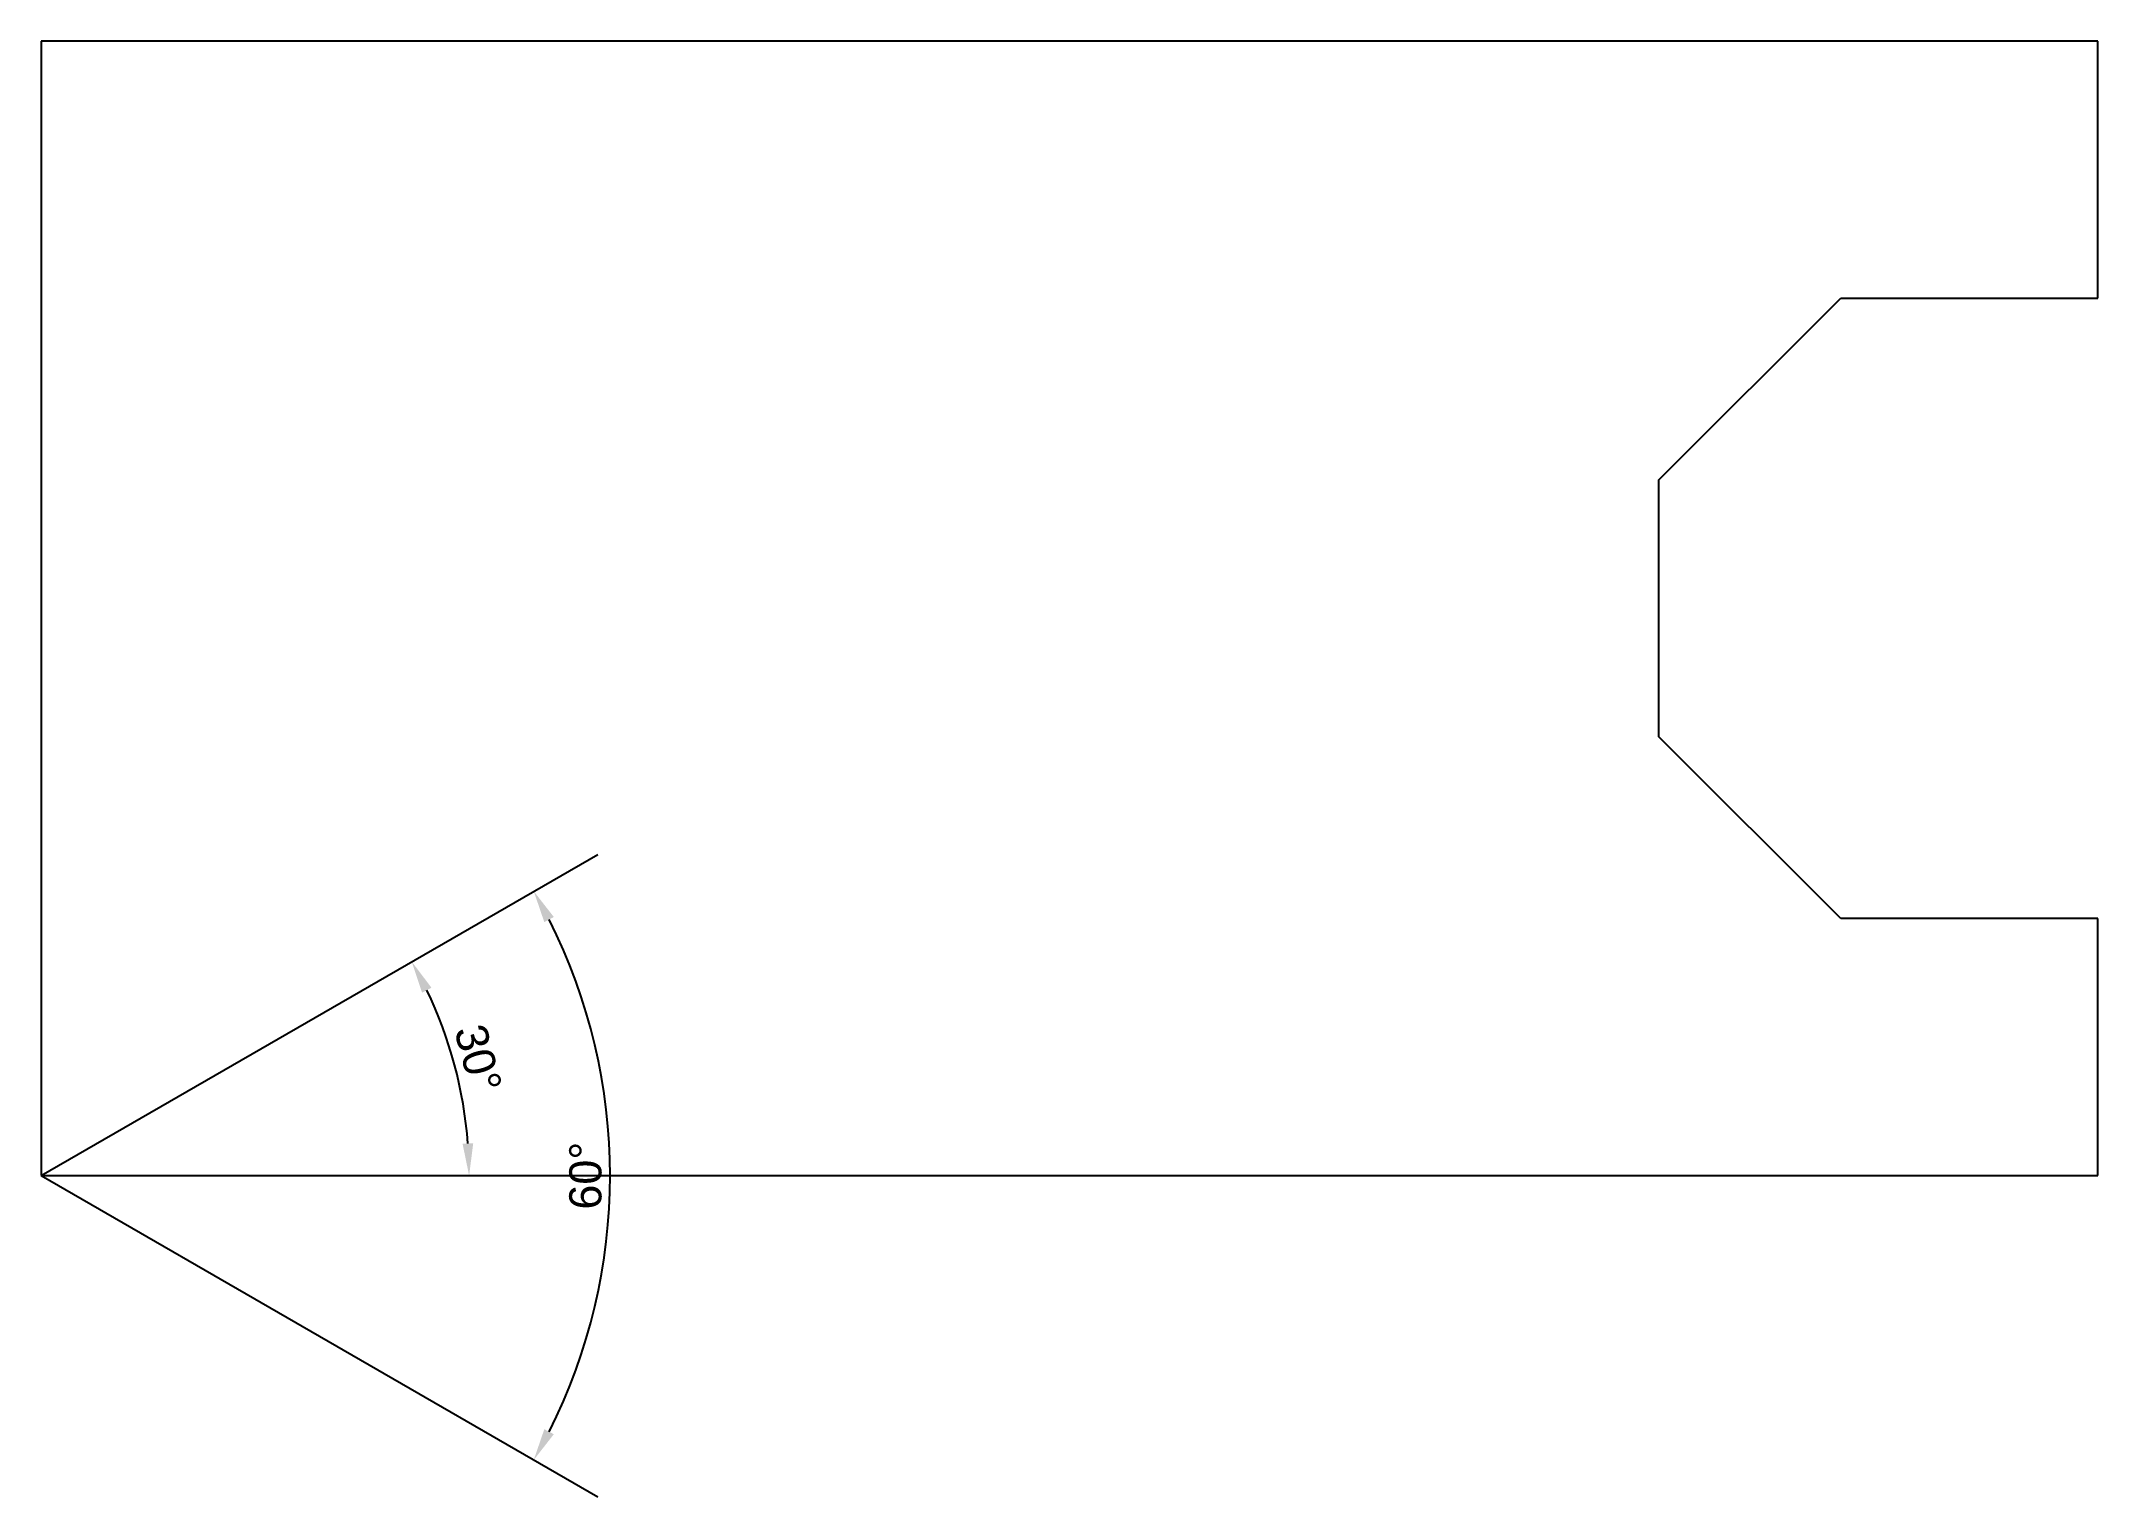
# Model space of a CAD drawing. Header units: millimetres. Extents: x 60 to 1370, y 33 to 782.
# Drawn here: x 1210 to 1370, y 669 to 782.3 of the extents above.
import ezdxf

# ---------------------------------------------------------------- set-up
doc = ezdxf.new("R2010")
doc.units = ezdxf.units.MM
doc.styles.get("Standard").update_dxf_attribs({"font": 'arial.ttf'})
doc.dimstyles.new('ISO-25', dxfattribs={"dimtxt": 2.5, "dimasz": 2.5, "dimexe": 1.25, "dimexo": 0.625, "dimtad": 1, "dimtxsty": 'Standard', "dimcen": 2.5, "dimadec": 0, "dimazin": 0, "dimtfac": 1, "dimtmove": 0, "dimatfit": 3, "dimfxl": 1, "dimarcsym": 0})

# ---------------------------------------------------------------- blocks, each defined once
blk = doc.blocks.new('*D6')
at = {"color": 0, "lineweight": -2, "transparency": 16777216}
blk.add_arc((1210.02, 694), 44.26, 333.2371, 26.7629, dxfattribs=at)
at = {"color": 0, "transparency": 16777216}
for points in [[(1249.16, 713.73), (1249.9, 714.13), (1248.34, 716.13)], [(1249.9, 673.88), (1249.16, 674.27), (1248.34, 671.88)]]:
    blk.add_solid(points, dxfattribs=at)
at = {"layer": 'Defpoints', "color": 0, "transparency": 16777216}
for p in [(1253.32, 719), (1210.02, 694), (1210.02, 694), (1253.6, 686.32), (1253.32, 669)]:
    blk.add_point(p, dxfattribs=at)
at = {"color": 0, "transparency": 16777216, "insert": (1252.37, 694), "char_height": 2.5, "attachment_point": 5, "rotation": 90}
blk.add_mtext('60°', dxfattribs=at)
blk = doc.blocks.new('*D7')
at = {"color": 0, "lineweight": -2, "transparency": 16777216}
blk.add_arc((1210.02, 694), 33.29, 4.3035, 25.6965, dxfattribs=at)
at = {"color": 0, "transparency": 16777216}
for points in [[(1239.65, 708.24), (1240.38, 708.63), (1238.85, 710.65)], [(1243.63, 696.52), (1242.8, 696.49), (1243.31, 694)]]:
    blk.add_solid(points, dxfattribs=at)
at = {"layer": 'Defpoints', "color": 0, "transparency": 16777216}
for p in [(1253.32, 719), (1242.8, 699.78), (1210.02, 694), (1210.02, 694), (1370.02, 694)]:
    blk.add_point(p, dxfattribs=at)
at = {"color": 0, "transparency": 16777216, "insert": (1244.01, 703.11), "char_height": 2.5, "attachment_point": 5, "rotation": 285}
blk.add_mtext('30°', dxfattribs=at)

msp = doc.modelspace()

# ---------------------------------------------------------------- linework, layer by layer
for p, q in [((1370.016, 782.288), (1210.016, 782.288)), ((1210.016, 782.288), (1210.016, 694.004)), ((1370.016, 762.288), (1370.016, 782.288)), ((1335.874, 748.146), (1350.016, 762.288)), ((1350.016, 762.288), (1370.016, 762.288)), ((1335.874, 728.146), (1335.874, 748.146)), ((1350.016, 714.004), (1335.874, 728.146)), ((1210.016, 694.004), (1253.317, 719.004)), ((1370.016, 714.004), (1350.016, 714.004)), ((1370.016, 694.004), (1370.016, 714.004)), ((1210.016, 694.004), (1370.016, 694.004)), ((1210.016, 694.004), (1253.317, 669.004))]:
    msp.add_line(p, q)

# ---------------------------------------------------------------- dimensions: what is measured, and where the dimension line sits
for base, line1, picture, middle in [((1253.599, 686.319), ((1210.016, 694.004), (1253.317, 669.004)), '*D6', (1252.37, 694.004)), ((1242.802, 699.785), ((1210.016, 694.004), (1370.016, 694.004)), '*D7', (1244.011, 703.113))]:
    dim = msp.add_angular_dim_2l(base=base, line1=line1, line2=((1210.016, 694.004), (1253.317, 719.004)), dimstyle='ISO-25')
    dim.commit()
    dim.dimension.update_dxf_attribs({"geometry": picture, "text_midpoint": middle})

doc.saveas('drawing.dxf')
